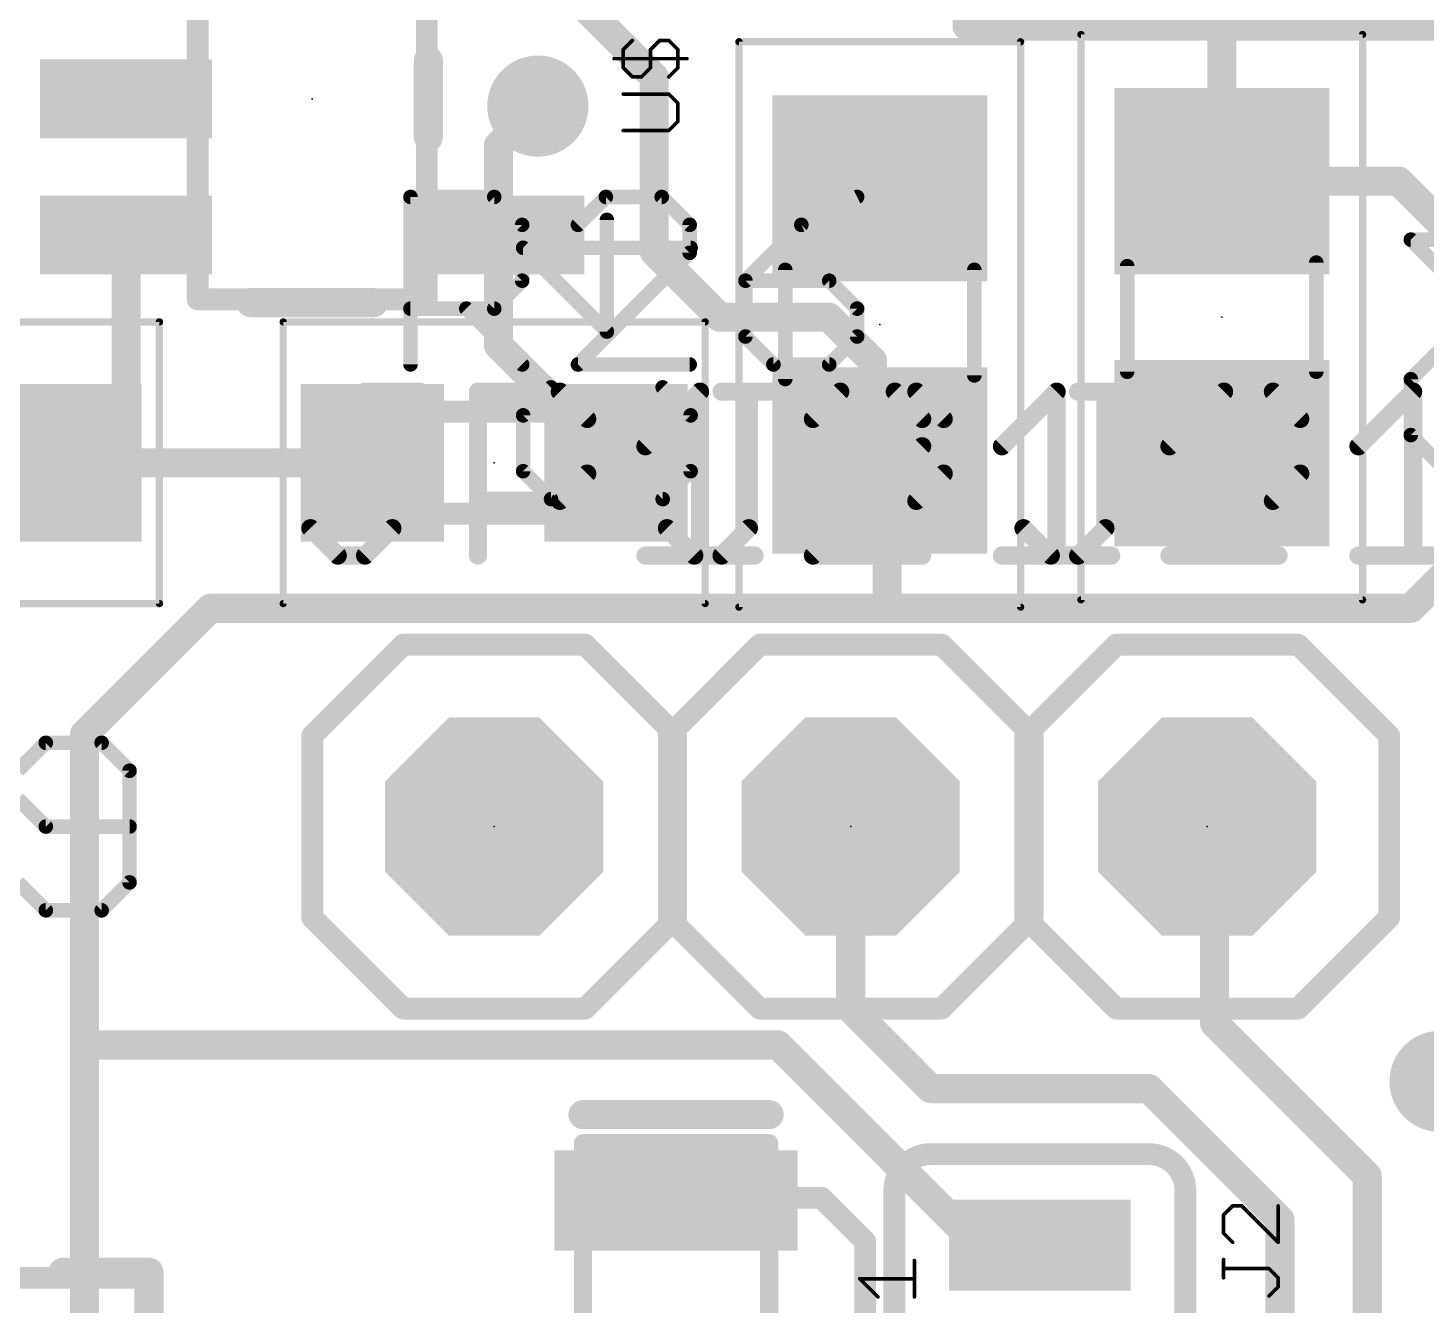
# Model space of a CAD drawing. Extents: x -5.1 to 64.5, y -0.1 to 40.6.
# Drawn here: x 14.53 to 24.29, y 14.44 to 23.35 of the extents above; entities that cross this region are included whole.
import ezdxf

# ---------------------------------------------------------------- set-up
doc = ezdxf.new("R2010")
doc.units = 0
for name, color, linetype in [('1', 14, 'CONTINUOUS'), ('17', 94, 'CONTINUOUS'), ('18', 94, 'CONTINUOUS'), ('21', 250, 'CONTINUOUS'), ('23', 178, 'CONTINUOUS'), ('25', 250, 'CONTINUOUS'), ('39', 14, 'CONTINUOUS'), ('51', 250, 'CONTINUOUS')]:
    doc.layers.add(name, color=color, linetype=linetype)

# ---------------------------------------------------------------- blocks, each defined once
blk = doc.blocks.new('RECT')
blk.add_solid([(-0.5, -0.5), (0.5, -0.5), (-0.5, 0.5), (0.5, 0.5)])
blk = doc.blocks.new('OCTAGONP')
at = {"const_width": 0.5}
blk.add_lwpolyline([(-0.25, -0.1036), (-0.25, 0.1036), (-0.1036, 0.25), (0.1036, 0.25), (0.25, 0.1036), (0.25, -0.1036), (0.1036, -0.25), (-0.1036, -0.25), (-0.25, -0.1036), (-0.25, 0.1036)], dxfattribs=at)
blk = doc.blocks.new('ROUNDV')
at = {"const_width": 0.5}
blk.add_lwpolyline([(0, -0.25, 1), (0, 0.25, 1), (0, -0.25)], format="xyb", dxfattribs=at)

msp = doc.modelspace()

# ---------------------------------------------------------------- linework, layer by layer
at = {"layer": '1'}
for points, const_width in [([(22.86, 23.9776), (22.86, 22.286)], 0.2032), ([(18.1, 23.81), (18.8976, 23.0124)], 0.2032), ([(18.8976, 23.0124), (18.8976, 21.7932)], 0.2032), ([(17.8101, 22.5345), (18.0848, 22.8092)], 0.2032), ([(17.8101, 21.91), (17.8101, 22.5345)], 0.2032), ([(22.86, 22.286), (24.0944, 22.286)], 0.2032), ([(24.0944, 22.286), (24.4856, 21.8948)], 0.2032), ([(15.2099, 21.91), (15.2099, 20.7099)], 0.2032), ([(17.8101, 21.1399), (17.8101, 21.91)], 0.2032), ([(18.8976, 21.7932), (19.3548, 21.336)], 0.2032), ([(19.3548, 21.336), (20.1168, 21.336)], 0.2032), ([(20.1168, 21.336), (20.4216, 21.0312)], 0.2032), ([(17.8101, 21.1399), (18.63, 20.32)], 0.2032), ([(20.4216, 21.0312), (20.4216, 20.386)], 0.2032), ([(15.2099, 20.7099), (14.82, 20.32)], 0.2032), ([(22.86, 19.812), (22.86, 20.386)], 0.3048), ([(14.82, 20.32), (16.93, 20.32)], 0.2032), ([(20.4216, 20.386), (20.4724, 20.3352)], 0.2032), ([(20.4724, 20.3352), (20.5232, 20.2844)], 0.2032), ([(20.5232, 19.304), (20.5232, 20.2844)], 0.2032), ([(24.7904, 19.9136), (24.1808, 19.304)], 0.2032), ([(15.7988, 19.304), (14.92, 18.4252)], 0.2032), ([(20.5232, 19.304), (15.7988, 19.304)], 0.2032), ([(24.1808, 19.304), (20.5232, 19.304)], 0.2032), ([(14.92, 16.256), (14.92, 18.4252)], 0.2032), ([(20.2692, 17.78), (20.2692, 16.51)], 0.2032), ([(22.8092, 17.7292), (22.7584, 17.78)], 0.2032), ([(22.8092, 16.4084), (22.8092, 17.7292)], 0.2032), ([(20.2692, 16.51), (20.828, 15.9512)], 0.2032), ([(23.876, 15.3416), (22.8092, 16.4084)], 0.2032), ([(14.92, 16.256), (14.92, 12.97)], 0.2032), ([(19.7612, 16.256), (14.92, 16.256)], 0.2032), ([(21.1582, 14.859), (19.7612, 16.256)], 0.2032), ([(24.384, 16.002), (27.1272, 16.002)], 0.3048), ([(20.828, 15.9512), (22.352, 15.9512)], 0.2032), ([(22.352, 15.9512), (23.2664, 15.0368)], 0.2032), ([(23.876, 11.5316), (23.876, 15.3416)], 0.2032), ([(19.0692, 15.1892), (19.05, 15.17)], 0.1524), ([(20.066, 15.1892), (19.0692, 15.1892)], 0.1524), ([(20.3708, 14.8844), (20.066, 15.1892)], 0.1524), ([(23.2664, 11.2268), (23.2664, 15.0368)], 0.2032), ([(20.3708, 10.0076), (20.3708, 14.8844)], 0.1524), ([(21.59, 14.859), (21.1582, 14.859)], 0.2032)]:
    msp.add_lwpolyline(points, dxfattribs=dict(at, const_width=const_width))
for points, const_width in [([(18.9484, 23.0124, 1), (18.8468, 23.0124)], 0.1016), ([(18.8617, 22.9765, 1), (18.9335, 23.0483)], 0.1016), ([(18.1207, 22.7733, 1), (18.0489, 22.8451)], 0.1016), ([(17.8609, 22.5345, 1), (17.7593, 22.5345)], 0.1016), ([(17.7742, 22.5704, 1), (17.846, 22.4986)], 0.1016), ([(22.86, 22.3368, 1), (22.86, 22.2352)], 0.1016), ([(24.1303, 22.3219, 1), (24.0585, 22.2501)], 0.1016), ([(24.0944, 22.2352, 1), (24.0944, 22.3368)], 0.1016), ([(22.8092, 22.286, 1), (22.9108, 22.286)], 0.1016), ([(15.2607, 21.91, 1), (15.1591, 21.91)], 0.1016), ([(17.8609, 21.91, 1), (17.7593, 21.91)], 0.1016), ([(17.7593, 21.91, 1), (17.8609, 21.91)], 0.1016), ([(18.9335, 21.8291, 1), (18.8617, 21.7573)], 0.1016), ([(18.8468, 21.7932, 1), (18.9484, 21.7932)], 0.1016), ([(19.3548, 21.3868, 1), (19.3548, 21.2852)], 0.1016), ([(19.3189, 21.3001, 1), (19.3907, 21.3719)], 0.1016), ([(20.1527, 21.3719, 1), (20.0809, 21.3001)], 0.1016), ([(20.1168, 21.2852, 1), (20.1168, 21.3868)], 0.1016), ([(17.846, 21.1758, 1), (17.7742, 21.104)], 0.1016), ([(17.7593, 21.1399, 1), (17.8609, 21.1399)], 0.1016), ([(20.4724, 21.0312, 1), (20.3708, 21.0312)], 0.1016), ([(20.3857, 20.9953, 1), (20.4575, 21.0671)], 0.1016), ([(15.2458, 20.674, 1), (15.174, 20.7458)], 0.1016), ([(15.1591, 20.7099, 1), (15.2607, 20.7099)], 0.1016), ([(22.9362, 20.386, 1), (22.7838, 20.386)], 0.1524), ([(14.82, 20.3708, 1), (14.82, 20.2692)], 0.1016), ([(14.7841, 20.3559, 1), (14.8559, 20.2841)], 0.1016), ([(16.93, 20.2692, 1), (16.93, 20.3708)], 0.1016), ([(18.5941, 20.2841, 1), (18.6659, 20.3559)], 0.1016), ([(20.4575, 20.4219, 1), (20.3857, 20.3501)], 0.1016), ([(20.3708, 20.386, 1), (20.4724, 20.386)], 0.1016), ([(20.5083, 20.3711, 1), (20.4365, 20.2993)], 0.1016), ([(20.4365, 20.2993, 1), (20.5083, 20.3711)], 0.1016), ([(20.574, 20.2844, 1), (20.4724, 20.2844)], 0.1016), ([(20.4873, 20.2485, 1), (20.5591, 20.3203)], 0.1016), ([(22.7838, 19.812, 1), (22.9362, 19.812)], 0.1524), ([(15.7988, 19.3548, 1), (15.7988, 19.2532)], 0.1016), ([(15.8347, 19.2681, 1), (15.7629, 19.3399)], 0.1016), ([(20.5232, 19.3548, 1), (20.5232, 19.2532)], 0.1016), ([(20.4724, 19.304, 1), (20.574, 19.304)], 0.1016), ([(20.5232, 19.2532, 1), (20.5232, 19.3548)], 0.1016), ([(24.1449, 19.3399, 1), (24.2167, 19.2681)], 0.1016), ([(24.1808, 19.2532, 1), (24.1808, 19.3548)], 0.1016), ([(14.9708, 18.4252, 1), (14.8692, 18.4252)], 0.1016), ([(14.8841, 18.4611, 1), (14.9559, 18.3893)], 0.1016), ([(20.32, 17.78, 1), (20.2184, 17.78)], 0.1016), ([(22.7943, 17.8159, 1), (22.7225, 17.7441)], 0.1016), ([(22.86, 17.7292, 1), (22.7584, 17.7292)], 0.1016), ([(22.7733, 17.6933, 1), (22.8451, 17.7651)], 0.1016), ([(20.3051, 16.5459, 1), (20.2333, 16.4741)], 0.1016), ([(20.2184, 16.51, 1), (20.32, 16.51)], 0.1016), ([(22.8451, 16.4443, 1), (22.7733, 16.3725)], 0.1016), ([(22.7584, 16.4084, 1), (22.86, 16.4084)], 0.1016), ([(14.9708, 16.256, 1), (14.8692, 16.256)], 0.1016), ([(14.92, 16.3068, 1), (14.92, 16.2052)], 0.1016), ([(14.8692, 16.256, 1), (14.9708, 16.256)], 0.1016), ([(19.7971, 16.2919, 1), (19.7253, 16.2201)], 0.1016), ([(19.7612, 16.2052, 1), (19.7612, 16.3068)], 0.1016), ([(24.384, 16.0782, 1), (24.384, 15.9258)], 0.1524), ([(20.828, 16.002, 1), (20.828, 15.9004)], 0.1016), ([(20.7921, 15.9153, 1), (20.8639, 15.9871)], 0.1016), ([(22.3879, 15.9871, 1), (22.3161, 15.9153)], 0.1016), ([(22.352, 15.9004, 1), (22.352, 16.002)], 0.1016), ([(23.9268, 15.3416, 1), (23.8252, 15.3416)], 0.1016), ([(23.8401, 15.3057, 1), (23.9119, 15.3775)], 0.1016), ([(19.0231, 15.1969, 1), (19.0769, 15.1431)], 0.0762), ([(19.0692, 15.2273, 1), (19.0692, 15.1511)], 0.0762), ([(19.0961, 15.1623, 1), (19.0423, 15.2161)], 0.0762), ([(20.0929, 15.2161, 1), (20.0391, 15.1623)], 0.0762), ([(20.066, 15.1511, 1), (20.066, 15.2273)], 0.0762), ([(23.3172, 15.0368, 1), (23.2156, 15.0368)], 0.1016), ([(23.2305, 15.0009, 1), (23.3023, 15.0727)], 0.1016), ([(20.4089, 14.8844, 1), (20.3327, 14.8844)], 0.0762), ([(20.3439, 14.8575, 1), (20.3977, 14.9113)], 0.0762), ([(21.1582, 14.9098, 1), (21.1582, 14.8082)], 0.1016), ([(21.1223, 14.8231, 1), (21.1941, 14.8949)], 0.1016), ([(21.59, 14.8082, 1), (21.59, 14.9098)], 0.1016)]:
    msp.add_lwpolyline(points, format="xyb", dxfattribs=dict(at, const_width=const_width))
at = {"layer": '21'}
for points, const_width in [([(21.082, 23.368), (21.082, 24.13)], 0.2032), ([(24.638, 23.368), (21.082, 23.368)], 0.2032), ([(17.3204, 23.1284), (17.3204, 22.5916)], 0.2032), ([(16.9394, 21.4376), (16.0806, 21.4376)], 0.2032), ([(17.145, 19.05), (16.51, 18.415)], 0.1524), ([(17.145, 19.05), (18.415, 19.05)], 0.1524), ([(18.415, 19.05), (19.05, 18.415)], 0.1524), ([(19.6342, 19.05), (18.9992, 18.415)], 0.1524), ([(19.6342, 19.05), (20.9042, 19.05)], 0.1524), ([(20.9042, 19.05), (21.5392, 18.415)], 0.1524), ([(22.1234, 19.05), (21.4884, 18.415)], 0.1524), ([(22.1234, 19.05), (23.3934, 19.05)], 0.1524), ([(23.3934, 19.05), (24.0284, 18.415)], 0.1524), ([(16.51, 18.415), (16.51, 17.145)], 0.1524), ([(18.9992, 18.415), (18.9992, 17.145)], 0.1524), ([(19.05, 18.415), (19.05, 17.145)], 0.1524), ([(21.4884, 18.415), (21.4884, 17.145)], 0.1524), ([(21.5392, 18.415), (21.5392, 17.145)], 0.1524), ([(24.0284, 18.415), (24.0284, 17.145)], 0.1524), ([(16.51, 17.145), (17.145, 16.51)], 0.1524), ([(19.05, 17.145), (18.415, 16.51)], 0.1524), ([(18.9992, 17.145), (19.6342, 16.51)], 0.1524), ([(21.5392, 17.145), (20.9042, 16.51)], 0.1524), ([(21.4884, 17.145), (22.1234, 16.51)], 0.1524), ([(24.0284, 17.145), (23.3934, 16.51)], 0.1524), ([(18.415, 16.51), (17.145, 16.51)], 0.1524), ([(20.9042, 16.51), (19.6342, 16.51)], 0.1524), ([(23.3934, 16.51), (22.1234, 16.51)], 0.1524), ([(18.4, 15.77), (19.7, 15.77)], 0.2032), ([(20.828, 15.494), (22.352, 15.494)], 0.1524), ([(20.574, 12.7), (20.574, 15.24)], 0.1524), ([(22.606, 15.24), (22.606, 12.7)], 0.1524), ([(14.77, 14.67), (15.37, 14.67)], 0.2032), ([(15.37, 14.67), (15.37, 13.87)], 0.2032)]:
    msp.add_lwpolyline(points, dxfattribs=dict(at, const_width=const_width))
for points, const_width in [([(21.082, 23.4188, 1), (21.082, 23.3172)], 0.1016), ([(21.0312, 23.368, 1), (21.1328, 23.368)], 0.1016), ([(17.3712, 23.1284, 1), (17.2696, 23.1284)], 0.1016), ([(17.2696, 22.5916, 1), (17.3712, 22.5916)], 0.1016), ([(16.0806, 21.4884, 1), (16.0806, 21.3868)], 0.1016), ([(16.9394, 21.3868, 1), (16.9394, 21.4884)], 0.1016), ([(17.145, 19.0881, 1), (17.145, 19.0119)], 0.0762), ([(17.1719, 19.0231, 1), (17.1181, 19.0769)], 0.0762), ([(18.4419, 19.0769, 1), (18.3881, 19.0231)], 0.0762), ([(18.415, 19.0119, 1), (18.415, 19.0881)], 0.0762), ([(19.6342, 19.0881, 1), (19.6342, 19.0119)], 0.0762), ([(19.6611, 19.0231, 1), (19.6073, 19.0769)], 0.0762), ([(20.9311, 19.0769, 1), (20.8773, 19.0231)], 0.0762), ([(20.9042, 19.0119, 1), (20.9042, 19.0881)], 0.0762), ([(22.1234, 19.0881, 1), (22.1234, 19.0119)], 0.0762), ([(22.1503, 19.0231, 1), (22.0965, 19.0769)], 0.0762), ([(23.4203, 19.0769, 1), (23.3665, 19.0231)], 0.0762), ([(23.3934, 19.0119, 1), (23.3934, 19.0881)], 0.0762), ([(16.5481, 18.415, 1), (16.4719, 18.415)], 0.0762), ([(16.4831, 18.4419, 1), (16.5369, 18.3881)], 0.0762), ([(19.0373, 18.415, 1), (18.9611, 18.415)], 0.0762), ([(18.9723, 18.4419, 1), (19.0261, 18.3881)], 0.0762), ([(19.0881, 18.415, 1), (19.0119, 18.415)], 0.0762), ([(19.0231, 18.3881, 1), (19.0769, 18.4419)], 0.0762), ([(21.5265, 18.415, 1), (21.4503, 18.415)], 0.0762), ([(21.4615, 18.4419, 1), (21.5153, 18.3881)], 0.0762), ([(21.5773, 18.415, 1), (21.5011, 18.415)], 0.0762), ([(21.5123, 18.3881, 1), (21.5661, 18.4419)], 0.0762), ([(24.0665, 18.415, 1), (23.9903, 18.415)], 0.0762), ([(24.0015, 18.3881, 1), (24.0553, 18.4419)], 0.0762), ([(16.4719, 17.145, 1), (16.5481, 17.145)], 0.0762), ([(16.5369, 17.1719, 1), (16.4831, 17.1181)], 0.0762), ([(18.9611, 17.145, 1), (19.0373, 17.145)], 0.0762), ([(19.0261, 17.1719, 1), (18.9723, 17.1181)], 0.0762), ([(19.0119, 17.145, 1), (19.0881, 17.145)], 0.0762), ([(19.0769, 17.1181, 1), (19.0231, 17.1719)], 0.0762), ([(21.4503, 17.145, 1), (21.5265, 17.145)], 0.0762), ([(21.5153, 17.1719, 1), (21.4615, 17.1181)], 0.0762), ([(21.5011, 17.145, 1), (21.5773, 17.145)], 0.0762), ([(21.5661, 17.1181, 1), (21.5123, 17.1719)], 0.0762), ([(23.9903, 17.145, 1), (24.0665, 17.145)], 0.0762), ([(24.0553, 17.1181, 1), (24.0015, 17.1719)], 0.0762), ([(17.145, 16.5481, 1), (17.145, 16.4719)], 0.0762), ([(17.1181, 16.4831, 1), (17.1719, 16.5369)], 0.0762), ([(18.3881, 16.5369, 1), (18.4419, 16.4831)], 0.0762), ([(18.415, 16.4719, 1), (18.415, 16.5481)], 0.0762), ([(19.6342, 16.5481, 1), (19.6342, 16.4719)], 0.0762), ([(19.6073, 16.4831, 1), (19.6611, 16.5369)], 0.0762), ([(20.8773, 16.5369, 1), (20.9311, 16.4831)], 0.0762), ([(20.9042, 16.4719, 1), (20.9042, 16.5481)], 0.0762), ([(22.1234, 16.5481, 1), (22.1234, 16.4719)], 0.0762), ([(22.0965, 16.4831, 1), (22.1503, 16.5369)], 0.0762), ([(23.3665, 16.5369, 1), (23.4203, 16.4831)], 0.0762), ([(23.3934, 16.4719, 1), (23.3934, 16.5481)], 0.0762), ([(18.4, 15.8208, 1), (18.4, 15.7192)], 0.1016), ([(19.7, 15.7192, 1), (19.7, 15.8208)], 0.1016), ([(20.828, 15.494, 0.4142), (20.574, 15.24)], 0.1524), ([(20.828, 15.5321, 1), (20.828, 15.4559)], 0.0762), ([(20.828, 15.4559, 1), (20.828, 15.5321)], 0.0762), ([(22.606, 15.24, 0.4142), (22.352, 15.494)], 0.1524), ([(22.352, 15.5321, 1), (22.352, 15.4559)], 0.0762), ([(22.352, 15.4559, 1), (22.352, 15.5321)], 0.0762), ([(20.6121, 15.24, 1), (20.5359, 15.24)], 0.0762), ([(20.5359, 15.24, 1), (20.6121, 15.24)], 0.0762), ([(22.6441, 15.24, 1), (22.5679, 15.24)], 0.0762), ([(22.5679, 15.24, 1), (22.6441, 15.24)], 0.0762), ([(14.77, 14.7208, 1), (14.77, 14.6192)], 0.1016), ([(15.4208, 14.67, 1), (15.3192, 14.67)], 0.1016), ([(15.37, 14.6192, 1), (15.37, 14.7208)], 0.1016)]:
    msp.add_lwpolyline(points, format="xyb", dxfattribs=dict(at, const_width=const_width))
at = {"layer": '23'}
for p in [(16.51, 22.86), (20.4724, 21.2852), (22.86, 21.336), (17.78, 20.32), (17.78, 17.78), (20.2692, 17.78), (22.7584, 17.78)]:
    msp.add_point(p, dxfattribs=at)
at = {"layer": '25'}
for points, const_width in [([(18.6814, 23.2039), (18.7449, 23.2675)], 0.0254), ([(18.9356, 23.2675), (18.872, 23.2039)], 0.0254), ([(18.9991, 23.2675), (18.9356, 23.2675)], 0.0254), ([(19.0627, 23.2039), (18.9991, 23.2675)], 0.0254), ([(18.6178, 23.1404), (19.1263, 23.1404)], 0.0254), ([(18.6814, 23.0768), (18.6814, 23.2039)], 0.0254), ([(18.872, 23.2039), (18.872, 23.0768)], 0.0254), ([(19.0627, 23.0768), (19.0627, 23.2039)], 0.0254), ([(18.7449, 23.0133), (18.6814, 23.0768)], 0.0254), ([(18.872, 23.0768), (18.8085, 23.0133)], 0.0254), ([(18.9991, 23.0133), (19.0627, 23.0768)], 0.0254), ([(18.8085, 23.0133), (18.7449, 23.0133)], 0.0254), ([(18.9991, 22.8933), (18.6814, 22.8933)], 0.0254), ([(19.0627, 22.8297), (18.9991, 22.8933)], 0.0254), ([(19.0627, 22.7026), (19.0627, 22.8297)], 0.0254), ([(18.6814, 22.6391), (18.9991, 22.6391)], 0.0254), ([(18.9991, 22.6391), (19.0627, 22.7026)], 0.0254), ([(17.1958, 21.0058), (17.1958, 22.1752)], 0.1016), ([(17.1958, 22.1752), (17.7805, 22.1752)], 0.1016), ([(17.7805, 22.1752), (17.9754, 21.9803)], 0.1016), ([(18.5601, 22.1752), (18.3652, 21.9803)], 0.1016), ([(18.9499, 22.1752), (18.5601, 22.1752)], 0.1016), ([(19.1448, 21.9803), (18.9499, 22.1752)], 0.1016), ([(20.3142, 22.1752), (19.9244, 21.9803)], 0.1016), ([(18.5669, 21.2354), (18.5669, 22.015)], 0.1016), ([(17.9754, 21.9803), (17.9754, 21.5905)], 0.1016), ([(19.1448, 21.7854), (19.1448, 21.9803)], 0.1016), ([(19.9244, 21.9803), (19.5346, 21.5905)], 0.1016), ([(19.1516, 21.8201), (17.9822, 21.8201)], 0.1016), ([(17.9822, 21.8201), (18.5669, 21.2354)], 0.1016), ([(24.5696, 21.4874), (24.1798, 21.8772)], 0.1016), ([(24.1798, 21.8772), (25.3492, 21.8772)], 0.1016), ([(18.3652, 21.0058), (19.1448, 21.7854)], 0.1016), ([(17.9754, 21.5905), (17.7805, 21.3956)], 0.1016), ([(19.5346, 21.5905), (19.5346, 21.2007)], 0.1016), ([(20.1193, 21.5905), (19.5346, 21.5905)], 0.1016), ([(20.3142, 21.3956), (20.1193, 21.5905)], 0.1016), ([(17.7805, 21.3956), (17.1958, 21.3956)], 0.1016), ([(17.5856, 21.3956), (17.9754, 21.0058)], 0.1016), ([(20.3142, 21.2007), (20.3142, 21.3956)], 0.1016), ([(19.5346, 21.2007), (19.7295, 21.0058)], 0.1016), ([(20.1193, 21.0058), (20.3142, 21.2007)], 0.1016), ([(24.3747, 21.0976), (24.1798, 20.9027)], 0.1016), ([(19.1448, 21.0058), (18.3652, 21.0058)], 0.1016), ([(19.7295, 21.0058), (20.1193, 21.0058)], 0.1016), ([(18.1771, 20.8456), (17.9822, 20.6507)], 0.1016), ([(19.1516, 20.6507), (18.9567, 20.8456)], 0.1016), ([(24.1798, 20.9027), (24.1798, 20.5129)], 0.1016), ([(16.8786, 20.8163), (17.2599, 20.8163)], 0.127), ([(17.0693, 19.863), (17.0693, 20.8163)], 0.127), ([(17.6667, 19.6723), (17.6667, 20.8163)], 0.127), ([(17.6667, 20.8163), (18.2387, 20.8163)], 0.127), ([(18.2387, 20.8163), (18.4293, 20.6256)], 0.127), ([(18.8361, 20.435), (19.2174, 20.8163)], 0.127), ([(19.2174, 20.8163), (19.2174, 19.6723)], 0.127), ([(19.3678, 20.8163), (19.7492, 20.8163)], 0.127), ([(19.5585, 19.863), (19.5585, 20.8163)], 0.127), ([(20.1962, 20.8163), (20.0055, 20.6256)], 0.127), ([(20.1559, 19.6723), (20.1559, 20.8163)], 0.127), ([(20.1559, 20.8163), (20.7279, 20.8163)], 0.127), ([(20.5775, 20.8163), (20.1962, 20.8163)], 0.127), ([(20.7681, 20.6256), (20.5775, 20.8163)], 0.127), ([(20.7279, 20.8163), (20.9185, 20.6256)], 0.127), ([(21.3253, 20.435), (21.7066, 20.8163)], 0.127), ([(21.7066, 20.8163), (21.7066, 19.6723)], 0.127), ([(21.857, 20.8163), (22.2384, 20.8163)], 0.127), ([(22.0477, 19.863), (22.0477, 20.8163)], 0.127), ([(22.4947, 20.435), (22.876, 20.8163)], 0.127), ([(22.6451, 19.6723), (22.6451, 20.8163)], 0.127), ([(22.6451, 20.8163), (23.2171, 20.8163)], 0.127), ([(22.876, 20.8163), (22.876, 19.6723)], 0.127), ([(23.2171, 20.8163), (23.4077, 20.6256)], 0.127), ([(23.8145, 20.435), (24.1958, 20.8163)], 0.127), ([(24.1958, 20.8163), (24.1958, 19.6723)], 0.127), ([(17.9822, 20.6507), (17.9822, 20.2609)], 0.1016), ([(19.1516, 20.2609), (19.1516, 20.6507)], 0.1016), ([(18.4293, 20.6256), (18.4293, 20.2443)], 0.127), ([(20.7681, 20.435), (20.7681, 20.6256)], 0.127), ([(20.9185, 20.6256), (20.9185, 20.2443)], 0.127), ([(23.4077, 20.6256), (23.4077, 20.2443)], 0.127), ([(24.1798, 20.5129), (24.3747, 20.318)], 0.1016), ([(20.0055, 19.6723), (20.7681, 20.435)], 0.127), ([(17.9822, 20.2609), (18.1771, 20.066)], 0.1016), ([(18.4293, 20.2443), (18.2387, 20.0536)], 0.127), ([(18.9567, 20.066), (19.1516, 20.2609)], 0.1016), ([(20.9185, 20.2443), (20.7279, 20.0536)], 0.127), ([(23.4077, 20.2443), (23.2171, 20.0536)], 0.127), ([(18.2387, 20.0536), (17.6667, 20.0536)], 0.127), ([(18.1771, 20.066), (18.9567, 20.066)], 0.1016), ([(20.7279, 20.0536), (20.1559, 20.0536)], 0.127), ([(23.2171, 20.0536), (22.6451, 20.0536)], 0.127), ([(16.4973, 19.863), (16.688, 19.6723)], 0.127), ([(16.8786, 19.6723), (17.0693, 19.863)], 0.127), ([(18.9865, 19.863), (19.1772, 19.6723)], 0.127), ([(19.3678, 19.6723), (19.5585, 19.863)], 0.127), ([(21.4757, 19.863), (21.6664, 19.6723)], 0.127), ([(21.857, 19.6723), (22.0477, 19.863)], 0.127), ([(16.688, 19.6723), (16.8786, 19.6723)], 0.127), ([(18.8361, 19.6723), (19.5987, 19.6723)], 0.127), ([(19.1772, 19.6723), (19.3678, 19.6723)], 0.127), ([(20.7681, 19.6723), (20.0055, 19.6723)], 0.127), ([(21.3253, 19.6723), (22.0879, 19.6723)], 0.127), ([(21.6664, 19.6723), (21.857, 19.6723)], 0.127), ([(22.4947, 19.6723), (23.2573, 19.6723)], 0.127), ([(23.8145, 19.6723), (24.5771, 19.6723)], 0.127), ([(14.6495, 18.3652), (14.4546, 18.1703)], 0.1016), ([(15.0393, 18.3652), (14.6495, 18.3652)], 0.1016), ([(15.2342, 18.1703), (15.0393, 18.3652)], 0.1016), ([(15.2342, 17.3907), (15.2342, 18.1703)], 0.1016), ([(14.4546, 17.9754), (14.6495, 17.7805)], 0.1016), ([(14.6495, 17.7805), (15.2342, 17.7805)], 0.1016), ([(14.4546, 17.3907), (14.6495, 17.1958)], 0.1016), ([(15.0393, 17.1958), (15.2342, 17.3907)], 0.1016), ([(14.6495, 17.1958), (15.0393, 17.1958)], 0.1016), ([(22.9359, 15.1327), (22.8724, 15.0692)], 0.0254), ([(22.9995, 15.1327), (22.9359, 15.1327)], 0.0254), ([(23.2537, 14.8785), (22.9995, 15.1327)], 0.0254), ([(23.2537, 15.1327), (23.2537, 14.8785)], 0.0254), ([(22.8724, 15.0692), (22.8724, 14.942)], 0.0254), ([(22.8724, 14.942), (22.9359, 14.8785)], 0.0254), ([(20.7137, 14.4975), (20.7137, 14.7517)], 0.0254), ([(22.8724, 14.6314), (22.8724, 14.7585)], 0.0254), ([(23.1901, 14.6949), (22.8724, 14.6949)], 0.0254), ([(23.2537, 14.6314), (23.1901, 14.6949)], 0.0254), ([(23.2537, 14.5678), (23.2537, 14.6314)], 0.0254), ([(20.4595, 14.4975), (20.3324, 14.6246)], 0.0254), ([(20.3324, 14.6246), (20.7137, 14.6246)], 0.0254), ([(23.1901, 14.5043), (23.2537, 14.5678)], 0.0254)]:
    msp.add_lwpolyline(points, dxfattribs=dict(at, const_width=const_width))
for points, const_width in [([(18.7494, 23.263, 1), (18.7404, 23.272)], 0.0127), ([(18.9356, 23.2739, 1), (18.9356, 23.2612)], 0.0127), ([(18.9401, 23.263, 1), (18.9311, 23.272)], 0.0127), ([(19.0036, 23.272, 1), (18.9947, 23.263)], 0.0127), ([(18.9991, 23.2612, 1), (18.9991, 23.2739)], 0.0127), ([(18.6178, 23.1467, 1), (18.6178, 23.134)], 0.0127), ([(18.6877, 23.2039, 1), (18.675, 23.2039)], 0.0127), ([(18.6769, 23.2084, 1), (18.6859, 23.1995)], 0.0127), ([(18.8675, 23.2084, 1), (18.8765, 23.1995)], 0.0127), ([(18.8784, 23.2039, 1), (18.8657, 23.2039)], 0.0127), ([(19.0691, 23.2039, 1), (19.0563, 23.2039)], 0.0127), ([(19.0582, 23.1995, 1), (19.0672, 23.2084)], 0.0127), ([(19.1263, 23.134, 1), (19.1263, 23.1467)], 0.0127), ([(18.6859, 23.0813, 1), (18.6769, 23.0723)], 0.0127), ([(18.675, 23.0768, 1), (18.6877, 23.0768)], 0.0127), ([(18.8657, 23.0768, 1), (18.8784, 23.0768)], 0.0127), ([(18.8765, 23.0723, 1), (18.8675, 23.0813)], 0.0127), ([(19.0563, 23.0768, 1), (19.0691, 23.0768)], 0.0127), ([(19.0672, 23.0723, 1), (19.0582, 23.0813)], 0.0127), ([(18.7449, 23.0196, 1), (18.7449, 23.0069)], 0.0127), ([(18.7404, 23.0088, 1), (18.7494, 23.0178)], 0.0127), ([(18.804, 23.0178, 1), (18.813, 23.0088)], 0.0127), ([(18.8085, 23.0069, 1), (18.8085, 23.0196)], 0.0127), ([(18.9947, 23.0178, 1), (19.0036, 23.0088)], 0.0127), ([(18.6814, 22.8996, 1), (18.6814, 22.8869)], 0.0127), ([(19.0036, 22.8978, 1), (18.9947, 22.8888)], 0.0127), ([(18.9991, 22.8869, 1), (18.9991, 22.8996)], 0.0127), ([(19.0691, 22.8297, 1), (19.0563, 22.8297)], 0.0127), ([(19.0582, 22.8253, 1), (19.0672, 22.8342)], 0.0127), ([(18.6814, 22.6454, 1), (18.6814, 22.6327)], 0.0127), ([(18.9947, 22.6436, 1), (19.0036, 22.6346)], 0.0127), ([(18.9991, 22.6327, 1), (18.9991, 22.6454)], 0.0127), ([(19.0563, 22.7026, 1), (19.0691, 22.7026)], 0.0127), ([(19.0672, 22.6981, 1), (19.0582, 22.7071)], 0.0127), ([(17.2212, 22.1752, 1), (17.1704, 22.1752)], 0.0508), ([(17.1958, 22.2006, 1), (17.1958, 22.1498)], 0.0508), ([(17.7985, 22.1932, 1), (17.7625, 22.1572)], 0.0508), ([(17.7805, 22.1498, 1), (17.7805, 22.2006)], 0.0508), ([(18.5601, 22.2006, 1), (18.5601, 22.1498)], 0.0508), ([(18.5781, 22.1572, 1), (18.5421, 22.1932)], 0.0508), ([(18.9679, 22.1932, 1), (18.9319, 22.1572)], 0.0508), ([(18.9499, 22.1498, 1), (18.9499, 22.2006)], 0.0508), ([(20.3255, 22.1525, 1), (20.3028, 22.1979)], 0.0508), ([(18.5923, 22.015, 1), (18.5415, 22.015)], 0.0508), ([(18.0008, 21.9803, 1), (17.95, 21.9803)], 0.0508), ([(17.9574, 21.9623, 1), (17.9934, 21.9983)], 0.0508), ([(18.3472, 21.9983, 1), (18.3832, 21.9623)], 0.0508), ([(19.1702, 21.9803, 1), (19.1194, 21.9803)], 0.0508), ([(19.1268, 21.9623, 1), (19.1628, 21.9983)], 0.0508), ([(19.913, 22.003, 1), (19.9357, 21.9576)], 0.0508), ([(19.9424, 21.9623, 1), (19.9064, 21.9983)], 0.0508), ([(18.0002, 21.8381, 1), (17.9642, 21.8021)], 0.0508), ([(17.9822, 21.8455, 1), (17.9822, 21.7947)], 0.0508), ([(19.1516, 21.7947, 1), (19.1516, 21.8455)], 0.0508), ([(24.1978, 21.8952, 1), (24.1618, 21.8592)], 0.0508), ([(24.1798, 21.9026, 1), (24.1798, 21.8518)], 0.0508), ([(19.1194, 21.7854, 1), (19.1702, 21.7854)], 0.0508), ([(19.1628, 21.7674, 1), (19.1268, 21.8034)], 0.0508), ([(17.95, 21.5905, 1), (18.0008, 21.5905)], 0.0508), ([(17.9934, 21.5725, 1), (17.9574, 21.6085)], 0.0508), ([(19.5166, 21.6085, 1), (19.5526, 21.5725)], 0.0508), ([(19.56, 21.5905, 1), (19.5092, 21.5905)], 0.0508), ([(19.5346, 21.6159, 1), (19.5346, 21.5651)], 0.0508), ([(20.1373, 21.6085, 1), (20.1013, 21.5725)], 0.0508), ([(20.1193, 21.5651, 1), (20.1193, 21.6159)], 0.0508), ([(17.1958, 21.421, 1), (17.1958, 21.3702)], 0.0508), ([(17.6036, 21.4136, 1), (17.5676, 21.3776)], 0.0508), ([(17.7625, 21.4136, 1), (17.7985, 21.3776)], 0.0508), ([(17.7805, 21.3702, 1), (17.7805, 21.421)], 0.0508), ([(20.3396, 21.3956, 1), (20.2888, 21.3956)], 0.0508), ([(20.2962, 21.3776, 1), (20.3322, 21.4136)], 0.0508), ([(18.5415, 21.2354, 1), (18.5923, 21.2354)], 0.0508), ([(18.5489, 21.2174, 1), (18.5849, 21.2534)], 0.0508), ([(19.5526, 21.2187, 1), (19.5166, 21.1827)], 0.0508), ([(19.5092, 21.2007, 1), (19.56, 21.2007)], 0.0508), ([(20.2888, 21.2007, 1), (20.3396, 21.2007)], 0.0508), ([(20.3322, 21.1827, 1), (20.2962, 21.2187)], 0.0508), ([(17.1704, 21.0058, 1), (17.2212, 21.0058)], 0.0508), ([(17.9574, 20.9878, 1), (17.9934, 21.0238)], 0.0508), ([(18.3472, 21.0238, 1), (18.3832, 20.9878)], 0.0508), ([(18.3652, 21.0312, 1), (18.3652, 20.9804)], 0.0508), ([(19.1448, 20.9804, 1), (19.1448, 21.0312)], 0.0508), ([(19.7295, 21.0312, 1), (19.7295, 20.9804)], 0.0508), ([(19.7115, 20.9878, 1), (19.7475, 21.0238)], 0.0508), ([(20.1013, 21.0238, 1), (20.1373, 20.9878)], 0.0508), ([(20.1193, 20.9804, 1), (20.1193, 21.0312)], 0.0508), ([(18.1951, 20.8276, 1), (18.1591, 20.8636)], 0.0508), ([(18.9747, 20.8636, 1), (18.9387, 20.8276)], 0.0508), ([(24.1618, 20.9207, 1), (24.1978, 20.8847)], 0.0508), ([(24.2052, 20.9027, 1), (24.1544, 20.9027)], 0.0508), ([(16.8786, 20.848, 1), (16.8786, 20.7845)], 0.0635), ([(17.101, 20.8163, 1), (17.0375, 20.8163)], 0.0635), ([(17.2599, 20.7845, 1), (17.2599, 20.848)], 0.0635), ([(17.6984, 20.8163, 1), (17.6349, 20.8163)], 0.0635), ([(17.6667, 20.848, 1), (17.6667, 20.7845)], 0.0635), ([(18.2611, 20.8387, 1), (18.2162, 20.7938)], 0.0635), ([(18.2387, 20.7845, 1), (18.2387, 20.848)], 0.0635), ([(19.2492, 20.8163, 1), (19.1857, 20.8163)], 0.0635), ([(19.2399, 20.7938, 1), (19.195, 20.8387)], 0.0635), ([(19.3678, 20.848, 1), (19.3678, 20.7845)], 0.0635), ([(19.5902, 20.8163, 1), (19.5267, 20.8163)], 0.0635), ([(19.7492, 20.7845, 1), (19.7492, 20.848)], 0.0635), ([(20.1876, 20.8163, 1), (20.1241, 20.8163)], 0.0635), ([(20.1559, 20.848, 1), (20.1559, 20.7845)], 0.0635), ([(20.1962, 20.848, 1), (20.1962, 20.7845)], 0.0635), ([(20.2186, 20.7938, 1), (20.1737, 20.8387)], 0.0635), ([(20.5999, 20.8387, 1), (20.555, 20.7938)], 0.0635), ([(20.5775, 20.7845, 1), (20.5775, 20.848)], 0.0635), ([(20.7503, 20.8387, 1), (20.7054, 20.7938)], 0.0635), ([(20.7279, 20.7845, 1), (20.7279, 20.848)], 0.0635), ([(21.7384, 20.8163, 1), (21.6749, 20.8163)], 0.0635), ([(21.7291, 20.7938, 1), (21.6842, 20.8387)], 0.0635), ([(21.857, 20.848, 1), (21.857, 20.7845)], 0.0635), ([(22.0794, 20.8163, 1), (22.0159, 20.8163)], 0.0635), ([(22.2384, 20.7845, 1), (22.2384, 20.848)], 0.0635), ([(22.6768, 20.8163, 1), (22.6133, 20.8163)], 0.0635), ([(22.6451, 20.848, 1), (22.6451, 20.7845)], 0.0635), ([(22.9078, 20.8163, 1), (22.8443, 20.8163)], 0.0635), ([(22.8985, 20.7938, 1), (22.8536, 20.8387)], 0.0635), ([(23.2395, 20.8387, 1), (23.1946, 20.7938)], 0.0635), ([(23.2171, 20.7845, 1), (23.2171, 20.848)], 0.0635), ([(24.2276, 20.8163, 1), (24.1641, 20.8163)], 0.0635), ([(24.2183, 20.7938, 1), (24.1734, 20.8387)], 0.0635), ([(17.9642, 20.6687, 1), (18.0002, 20.6327)], 0.0508), ([(18.0076, 20.6507, 1), (17.9568, 20.6507)], 0.0508), ([(19.177, 20.6507, 1), (19.1262, 20.6507)], 0.0508), ([(19.1336, 20.6327, 1), (19.1696, 20.6687)], 0.0508), ([(18.4611, 20.6256, 1), (18.3976, 20.6256)], 0.0635), ([(18.4069, 20.6032, 1), (18.4518, 20.6481)], 0.0635), ([(19.983, 20.6481, 1), (20.0279, 20.6032)], 0.0635), ([(20.7999, 20.6256, 1), (20.7364, 20.6256)], 0.0635), ([(20.7457, 20.6032, 1), (20.7906, 20.6481)], 0.0635), ([(20.9503, 20.6256, 1), (20.8868, 20.6256)], 0.0635), ([(20.8961, 20.6032, 1), (20.941, 20.6481)], 0.0635), ([(23.4395, 20.6256, 1), (23.376, 20.6256)], 0.0635), ([(23.3853, 20.6032, 1), (23.4302, 20.6481)], 0.0635), ([(24.1978, 20.5309, 1), (24.1618, 20.4949)], 0.0508), ([(24.1544, 20.5129, 1), (24.2052, 20.5129)], 0.0508), ([(18.8136, 20.4574, 1), (18.8585, 20.4125)], 0.0635), ([(20.7364, 20.435, 1), (20.7999, 20.435)], 0.0635), ([(20.7906, 20.4125, 1), (20.7457, 20.4574)], 0.0635), ([(21.3028, 20.4574, 1), (21.3477, 20.4125)], 0.0635), ([(22.4722, 20.4574, 1), (22.5171, 20.4125)], 0.0635), ([(23.792, 20.4574, 1), (23.8369, 20.4125)], 0.0635), ([(18.0002, 20.2789, 1), (17.9642, 20.2429)], 0.0508), ([(18.4518, 20.2218, 1), (18.4069, 20.2667)], 0.0635), ([(19.1696, 20.2429, 1), (19.1336, 20.2789)], 0.0508), ([(20.941, 20.2218, 1), (20.8961, 20.2667)], 0.0635), ([(23.4302, 20.2218, 1), (23.3853, 20.2667)], 0.0635), ([(17.9568, 20.2609, 1), (18.0076, 20.2609)], 0.0508), ([(18.3976, 20.2443, 1), (18.4611, 20.2443)], 0.0635), ([(19.1262, 20.2609, 1), (19.177, 20.2609)], 0.0508), ([(20.8868, 20.2443, 1), (20.9503, 20.2443)], 0.0635), ([(23.376, 20.2443, 1), (23.4395, 20.2443)], 0.0635), ([(17.6667, 20.0854, 1), (17.6667, 20.0219)], 0.0635), ([(18.1771, 20.0914, 1), (18.1771, 20.0406)], 0.0508), ([(18.1591, 20.048, 1), (18.1951, 20.084)], 0.0508), ([(18.2387, 20.0219, 1), (18.2387, 20.0854)], 0.0635), ([(18.9387, 20.084, 1), (18.9747, 20.048)], 0.0508), ([(18.9567, 20.0406, 1), (18.9567, 20.0914)], 0.0508), ([(20.1559, 20.0854, 1), (20.1559, 20.0219)], 0.0635), ([(20.7279, 20.0219, 1), (20.7279, 20.0854)], 0.0635), ([(22.6451, 20.0854, 1), (22.6451, 20.0219)], 0.0635), ([(23.2171, 20.0219, 1), (23.2171, 20.0854)], 0.0635), ([(18.2162, 20.0761, 1), (18.2611, 20.0312)], 0.0635), ([(20.7054, 20.0761, 1), (20.7503, 20.0312)], 0.0635), ([(23.1946, 20.0761, 1), (23.2395, 20.0312)], 0.0635), ([(16.5198, 19.8854, 1), (16.4748, 19.8405)], 0.0635), ([(17.0917, 19.8405, 1), (17.0468, 19.8854)], 0.0635), ([(19.009, 19.8854, 1), (18.964, 19.8405)], 0.0635), ([(19.5809, 19.8405, 1), (19.536, 19.8854)], 0.0635), ([(21.4982, 19.8854, 1), (21.4532, 19.8405)], 0.0635), ([(22.0701, 19.8405, 1), (22.0252, 19.8854)], 0.0635), ([(17.0375, 19.863, 1), (17.101, 19.863)], 0.0635), ([(19.5267, 19.863, 1), (19.5902, 19.863)], 0.0635), ([(22.0159, 19.863, 1), (22.0794, 19.863)], 0.0635), ([(16.688, 19.704, 1), (16.688, 19.6406)], 0.0635), ([(16.6655, 19.6498, 1), (16.7104, 19.6948)], 0.0635), ([(16.8562, 19.6948, 1), (16.9011, 19.6498)], 0.0635), ([(16.8786, 19.6406, 1), (16.8786, 19.704)], 0.0635), ([(18.8361, 19.704, 1), (18.8361, 19.6406)], 0.0635), ([(19.1772, 19.704, 1), (19.1772, 19.6406)], 0.0635), ([(19.1547, 19.6498, 1), (19.1996, 19.6948)], 0.0635), ([(19.3454, 19.6948, 1), (19.3903, 19.6498)], 0.0635), ([(19.3678, 19.6406, 1), (19.3678, 19.704)], 0.0635), ([(19.5987, 19.6406, 1), (19.5987, 19.704)], 0.0635), ([(19.983, 19.6948, 1), (20.0279, 19.6498)], 0.0635), ([(20.0055, 19.704, 1), (20.0055, 19.6406)], 0.0635), ([(20.7681, 19.6406, 1), (20.7681, 19.704)], 0.0635), ([(21.3253, 19.704, 1), (21.3253, 19.6406)], 0.0635), ([(21.6664, 19.704, 1), (21.6664, 19.6406)], 0.0635), ([(21.6439, 19.6498, 1), (21.6888, 19.6948)], 0.0635), ([(21.8346, 19.6948, 1), (21.8795, 19.6498)], 0.0635), ([(21.857, 19.6406, 1), (21.857, 19.704)], 0.0635), ([(22.0879, 19.6406, 1), (22.0879, 19.704)], 0.0635), ([(22.4947, 19.704, 1), (22.4947, 19.6406)], 0.0635), ([(23.2573, 19.6406, 1), (23.2573, 19.704)], 0.0635), ([(23.8145, 19.704, 1), (23.8145, 19.6406)], 0.0635), ([(17.6349, 19.6723, 1), (17.6984, 19.6723)], 0.0635), ([(19.1857, 19.6723, 1), (19.2492, 19.6723)], 0.0635), ([(20.1241, 19.6723, 1), (20.1876, 19.6723)], 0.0635), ([(21.6749, 19.6723, 1), (21.7384, 19.6723)], 0.0635), ([(22.6133, 19.6723, 1), (22.6768, 19.6723)], 0.0635), ([(22.8443, 19.6723, 1), (22.9078, 19.6723)], 0.0635), ([(24.1641, 19.6723, 1), (24.2276, 19.6723)], 0.0635), ([(14.6495, 18.3906, 1), (14.6495, 18.3398)], 0.0508), ([(14.6675, 18.3472, 1), (14.6315, 18.3832)], 0.0508), ([(15.0573, 18.3832, 1), (15.0213, 18.3472)], 0.0508), ([(15.0393, 18.3398, 1), (15.0393, 18.3906)], 0.0508), ([(15.2596, 18.1703, 1), (15.2088, 18.1703)], 0.0508), ([(15.2162, 18.1523, 1), (15.2522, 18.1883)], 0.0508), ([(14.6495, 17.8059, 1), (14.6495, 17.7551)], 0.0508), ([(14.6315, 17.7625, 1), (14.6675, 17.7985)], 0.0508), ([(15.2342, 17.7551, 1), (15.2342, 17.8059)], 0.0508), ([(15.2088, 17.3907, 1), (15.2596, 17.3907)], 0.0508), ([(15.2522, 17.3727, 1), (15.2162, 17.4087)], 0.0508), ([(14.6495, 17.2212, 1), (14.6495, 17.1704)], 0.0508), ([(14.6315, 17.1778, 1), (14.6675, 17.2138)], 0.0508), ([(15.0213, 17.2138, 1), (15.0573, 17.1778)], 0.0508), ([(15.0393, 17.1704, 1), (15.0393, 17.2212)], 0.0508), ([(22.9359, 15.1391, 1), (22.9359, 15.1264)], 0.0127), ([(22.9404, 15.1282, 1), (22.9314, 15.1372)], 0.0127), ([(23.004, 15.1372, 1), (22.995, 15.1282)], 0.0127), ([(22.9995, 15.1264, 1), (22.9995, 15.1391)], 0.0127), ([(23.2601, 15.1327, 1), (23.2474, 15.1327)], 0.0127), ([(22.8787, 15.0692, 1), (22.866, 15.0692)], 0.0127), ([(22.8679, 15.0736, 1), (22.8769, 15.0647)], 0.0127), ([(22.866, 14.942, 1), (22.8787, 14.942)], 0.0127), ([(22.8769, 14.9465, 1), (22.8679, 14.9376)], 0.0127), ([(22.9314, 14.874, 1), (22.9404, 14.883)], 0.0127), ([(23.2474, 14.8785, 1), (23.2601, 14.8785)], 0.0127), ([(23.2492, 14.874, 1), (23.2582, 14.883)], 0.0127), ([(20.7201, 14.7517, 1), (20.7073, 14.7517)], 0.0127), ([(22.8787, 14.7585, 1), (22.866, 14.7585)], 0.0127), ([(22.8724, 14.7013, 1), (22.8724, 14.6886)], 0.0127), ([(23.1946, 14.6994, 1), (23.1857, 14.6905)], 0.0127), ([(23.1901, 14.6886, 1), (23.1901, 14.7013)], 0.0127), ([(23.2601, 14.6314, 1), (23.2474, 14.6314)], 0.0127), ([(23.2492, 14.6269, 1), (23.2582, 14.6359)], 0.0127), ([(20.3369, 14.6291, 1), (20.3279, 14.6201)], 0.0127), ([(20.3324, 14.6309, 1), (20.3324, 14.6182)], 0.0127), ([(20.7137, 14.6182, 1), (20.7137, 14.6309)], 0.0127), ([(22.866, 14.6314, 1), (22.8787, 14.6314)], 0.0127), ([(23.2474, 14.5678, 1), (23.2601, 14.5678)], 0.0127), ([(23.2582, 14.5633, 1), (23.2492, 14.5723)], 0.0127), ([(20.455, 14.493, 1), (20.464, 14.502)], 0.0127), ([(20.7073, 14.4975, 1), (20.7201, 14.4975)], 0.0127), ([(23.1857, 14.5088, 1), (23.1946, 14.4998)], 0.0127)]:
    msp.add_lwpolyline(points, format="xyb", dxfattribs=dict(at, const_width=const_width))
at = {"layer": '39', "const_width": 0.0508}
for points in [[(21.877, 19.363), (21.877, 23.309)], [(21.877, 23.309), (23.843, 23.309)], [(23.843, 23.309), (23.843, 19.363)], [(19.4894, 19.3122), (19.4894, 23.2582)], [(19.4894, 23.2582), (21.4554, 23.2582)], [(21.4554, 23.2582), (21.4554, 19.3122)], [(12.497, 21.303), (15.443, 21.303)], [(15.443, 21.303), (15.443, 19.337)], [(16.307, 21.303), (19.253, 21.303)], [(16.307, 19.337), (16.307, 21.303)], [(19.253, 21.303), (19.253, 19.337)], [(15.443, 19.337), (12.497, 19.337)], [(19.253, 19.337), (16.307, 19.337)], [(21.4554, 19.3122), (19.4894, 19.3122)], [(23.843, 19.363), (21.877, 19.363)]]:
    msp.add_lwpolyline(points, dxfattribs=at)
at = {"layer": '39', "const_width": 0.0254}
for points in [[(21.8897, 23.309, 1), (21.8643, 23.309)], [(21.877, 23.3217, 1), (21.877, 23.2963)], [(23.8557, 23.309, 1), (23.8303, 23.309)], [(23.843, 23.2963, 1), (23.843, 23.3217)], [(19.5021, 23.2582, 1), (19.4767, 23.2582)], [(19.4894, 23.2709, 1), (19.4894, 23.2455)], [(21.4681, 23.2582, 1), (21.4427, 23.2582)], [(21.4554, 23.2455, 1), (21.4554, 23.2709)], [(15.4557, 21.303, 1), (15.4303, 21.303)], [(15.443, 21.2903, 1), (15.443, 21.3157)], [(16.307, 21.3157, 1), (16.307, 21.2903)], [(16.3197, 21.303, 1), (16.2943, 21.303)], [(19.2657, 21.303, 1), (19.2403, 21.303)], [(19.253, 21.2903, 1), (19.253, 21.3157)], [(15.4303, 19.337, 1), (15.4557, 19.337)], [(15.443, 19.3243, 1), (15.443, 19.3497)], [(16.307, 19.3497, 1), (16.307, 19.3243)], [(16.2943, 19.337, 1), (16.3197, 19.337)], [(19.2403, 19.337, 1), (19.2657, 19.337)], [(19.253, 19.3243, 1), (19.253, 19.3497)], [(19.4894, 19.3249, 1), (19.4894, 19.2995)], [(21.4554, 19.2995, 1), (21.4554, 19.3249)], [(21.877, 19.3757, 1), (21.877, 19.3503)], [(21.8643, 19.363, 1), (21.8897, 19.363)], [(23.8303, 19.363, 1), (23.8557, 19.363)], [(23.843, 19.3503, 1), (23.843, 19.3757)], [(19.4767, 19.3122, 1), (19.5021, 19.3122)], [(21.4427, 19.3122, 1), (21.4681, 19.3122)]]:
    msp.add_lwpolyline(points, format="xyb", dxfattribs=at)
at = {"layer": '51'}
for points, const_width in [([(15.71, 21.46), (15.71, 24.26)], 0.1524), ([(17.31, 24.26), (17.31, 21.46)], 0.1524), ([(23.52, 21.717), (23.52, 20.955)], 0.1016), ([(19.8124, 20.9042), (19.8124, 21.6662)], 0.1016), ([(21.1324, 20.9292), (21.1324, 21.6662)], 0.1016), ([(22.2, 21.692), (22.2, 20.955)], 0.1016), ([(17.31, 21.46), (15.71, 21.46)], 0.1524), ([(18.212, 20.676), (17.348, 20.676)], 0.1524), ([(17.348, 19.964), (18.212, 19.964)], 0.1524), ([(18.4, 12.37), (18.4, 15.57)], 0.127), ([(18.4, 15.57), (19.7, 15.57)], 0.127), ([(19.7, 15.57), (19.7, 12.37)], 0.127), ([(12.5476, 14.6304), (15.3924, 14.6304)], 0.1524), ([(15.3924, 14.6304), (15.3924, 13.3096)], 0.1524)]:
    msp.add_lwpolyline(points, dxfattribs=dict(at, const_width=const_width))
for points, const_width in [([(23.5454, 21.717, 1), (23.4946, 21.717)], 0.0508), ([(19.8378, 21.6662, 1), (19.787, 21.6662)], 0.0508), ([(21.1578, 21.6662, 1), (21.107, 21.6662)], 0.0508), ([(22.2254, 21.692, 1), (22.1746, 21.692)], 0.0508), ([(15.71, 21.4981, 1), (15.71, 21.4219)], 0.0762), ([(15.6719, 21.46, 1), (15.7481, 21.46)], 0.0762), ([(17.2719, 21.46, 1), (17.3481, 21.46)], 0.0762), ([(17.31, 21.4219, 1), (17.31, 21.4981)], 0.0762), ([(19.787, 20.9042, 1), (19.8378, 20.9042)], 0.0508), ([(21.107, 20.9292, 1), (21.1578, 20.9292)], 0.0508), ([(22.1746, 20.955, 1), (22.2254, 20.955)], 0.0508), ([(23.4946, 20.955, 1), (23.5454, 20.955)], 0.0508), ([(17.348, 20.7141, 1), (17.348, 20.6379)], 0.0762), ([(18.212, 20.6379, 1), (18.212, 20.7141)], 0.0762), ([(17.348, 20.0021, 1), (17.348, 19.9259)], 0.0762), ([(18.212, 19.9259, 1), (18.212, 20.0021)], 0.0762), ([(18.4, 15.6018, 1), (18.4, 15.5382)], 0.0635), ([(18.4318, 15.57, 1), (18.3683, 15.57)], 0.0635), ([(19.7317, 15.57, 1), (19.6683, 15.57)], 0.0635), ([(19.7, 15.5382, 1), (19.7, 15.6018)], 0.0635), ([(15.4305, 14.6304, 1), (15.3543, 14.6304)], 0.0762), ([(15.3924, 14.5923, 1), (15.3924, 14.6685)], 0.0762)]:
    msp.add_lwpolyline(points, format="xyb", dxfattribs=dict(at, const_width=const_width))

# ---------------------------------------------------------------- block references
at = {"layer": '1'}
for p, xscale, yscale, rotation in [((15.2099, 22.86), 0.55, 1.2, 270), ((20.4724, 22.2352), 1.3, 1.5, 90), ((22.86, 22.286), 1.3, 1.5, 270), ((15.2099, 21.91), 0.55, 1.2, 270), ((17.8101, 21.91), 0.55, 1.2, 270), ((22.86, 20.386), 1.3, 1.5, 270), ((20.4724, 20.3352), 1.3, 1.5, 90), ((19.05, 15.17), 0.7, 1.7, 270), ((21.59, 14.859), 0.635, 1.27, 270)]:
    msp.add_blockref('RECT', p, dxfattribs=dict(at, xscale=xscale, yscale=yscale, rotation=rotation))
at = {"layer": '1', "yscale": 1.1, "rotation": 180}
msp.add_blockref('RECT', (14.82, 20.32), dxfattribs=at)
at = {"layer": '1', "yscale": 1.1}
for p in [(16.93, 20.32), (18.63, 20.32)]:
    msp.add_blockref('RECT', p, dxfattribs=at)
at = {"layer": '17', "xscale": 1.524, "yscale": 1.524}
for p in [(17.78, 17.78), (20.2692, 17.78), (22.7584, 17.78)]:
    msp.add_blockref('OCTAGONP', p, dxfattribs=at)
at = {"layer": '18', "xscale": 0.7064, "yscale": 0.7064}
for p in [(18.0848, 22.8092), (22.86, 20.386), (24.384, 16.002)]:
    msp.add_blockref('ROUNDV', p, dxfattribs=at)
at = {"layer": '51'}
for p, xscale, yscale, rotation in [((15.335, 22.86), 0.5, 0.65, 270), ((20.4713, 22.0159), 0.7501, 1.4501, 90), ((22.8612, 22.0532), 0.7501, 1.4501, 270), ((15.335, 21.91), 0.5, 0.65, 270), ((17.685, 21.91), 0.5, 0.65, 270), ((20.4713, 20.568), 0.7501, 1.4501, 90), ((22.8612, 20.6054), 0.7501, 1.4501, 270), ((14.605, 20.32), 0.4064, 0.8636, 180)]:
    msp.add_blockref('RECT', p, dxfattribs=dict(at, xscale=xscale, yscale=yscale, rotation=rotation))
for p, xscale, yscale in [((17.145, 20.32), 0.4064, 0.8636), ((18.415, 20.32), 0.4064, 0.8636), ((17.78, 17.78), 0.508, 0.508), ((20.2692, 17.78), 0.508, 0.508), ((22.7584, 17.78), 0.508, 0.508)]:
    msp.add_blockref('RECT', p, dxfattribs=dict(at, xscale=xscale, yscale=yscale))

doc.saveas('drawing.dxf')
